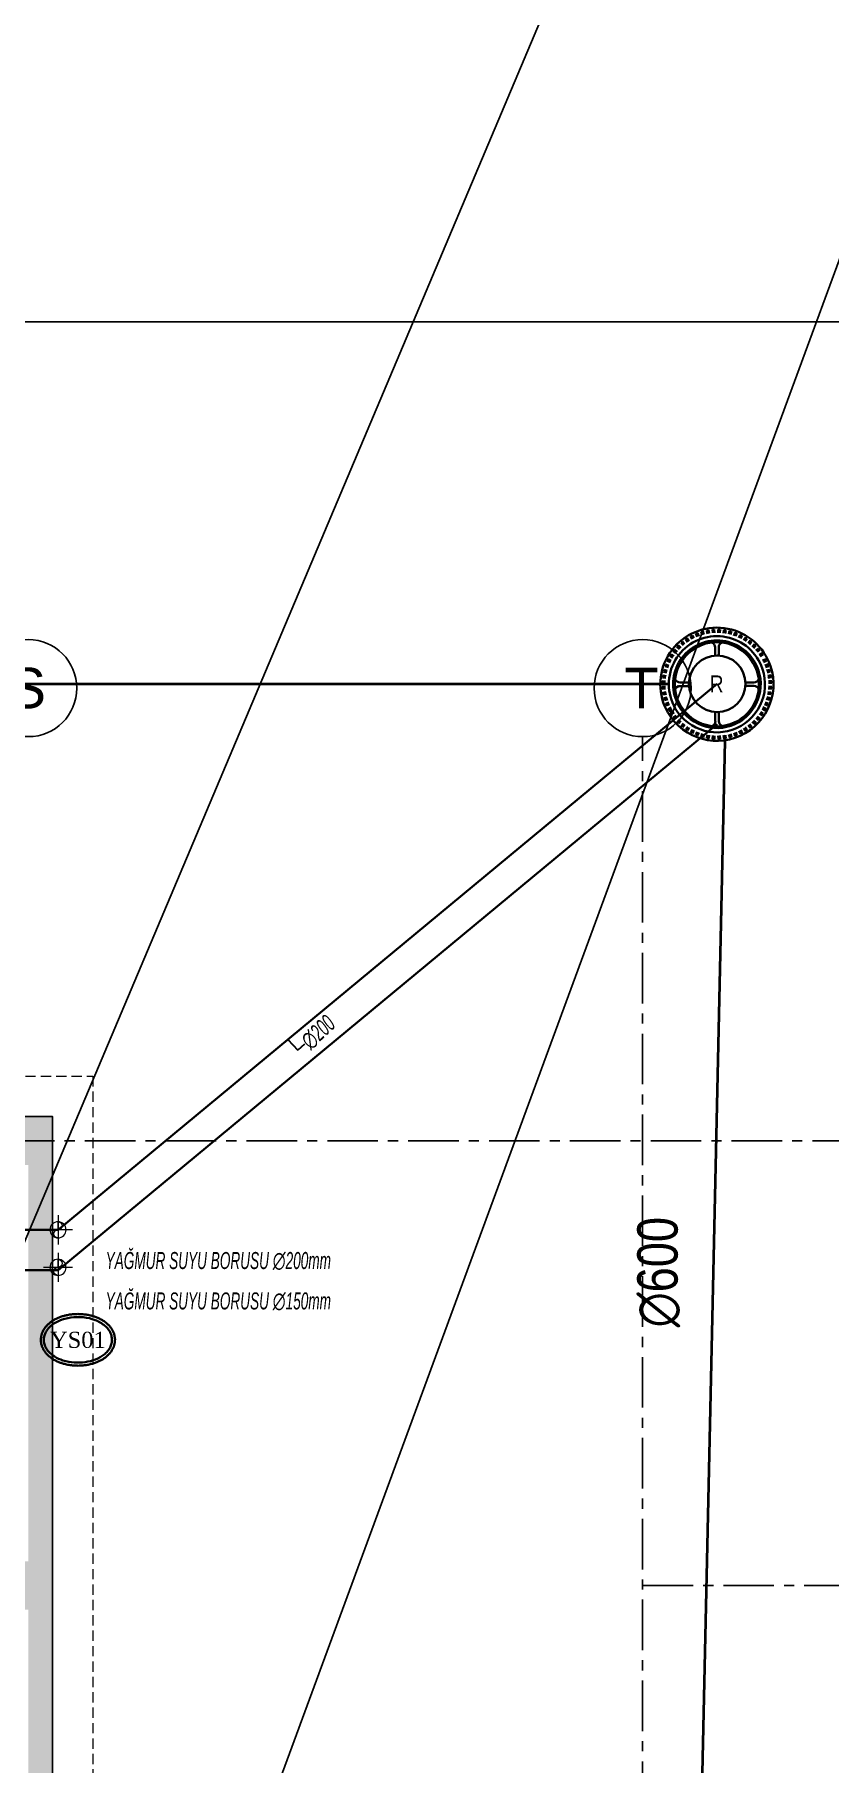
# Model space of a CAD drawing. Header units: millimetres. Extents: x -379292 to 1221486, y 92049 to 447512.
# Drawn here: x 187026 to 196859, y 270418 to 291803 of the extents above; entities that cross this region are included whole.
import ezdxf
from ezdxf.enums import TextEntityAlignment as Align
from ezdxf.lldxf.tags import DXFTag

# ---------------------------------------------------------------- set-up
doc = ezdxf.new("R2010")
doc.units = ezdxf.units.MM
doc.linetypes.add('CENTER', pattern=[2, 1.25, -0.25, 0.25, -0.25])
doc.linetypes.add('HIDDEN', pattern=[9.525, 6.35, -3.175])
for name, color, linetype, lineweight in [('0-KRCN-SHT YAĞMURSUYUBORUSU-100', 3, 'PISSU_LINE50', 35), ('0-KRCN-SHT-KOLADI-YAZIYAĞMURSUYU', 4, 'Continuous', 35), ('0-KRCN-SHT-PİSSU-BORU', 220, 'PISSU_LINE50', 40), ('0-KRCN-SHT-ROGAR', 151, 'Continuous', 35), ('0-KRCN-SHT-YAZI-ÇAP-PİSSU', 41, 'Continuous', 30), ('06_FORMWORK HIDDEN', 252, 'HIDDEN2', 0), ('XREF$0$05_RAIN PIPE', 3, 'Continuous', 9)]:
    doc.layers.add(name, color=color, linetype=linetype, lineweight=lineweight)
for name, color, linetype in [('05_AXIS', 211, 'CENTER'), ('05_AXIS NAME', 7, 'Continuous'), ('05_HATCH CONCRETE', 141, 'Continuous'), ('05_HATCH SOLID-2', 253, 'Continuous')]:
    doc.layers.add(name, color=color, linetype=linetype)
doc.styles.add('MUF', font='isocpeur.ttf')
doc.styles.add('TROMANT', font='arial.ttf', dxfattribs={"width": 0.8})
doc.styles.add('YAZI', font='times.ttf')
doc.styles.add('YAZI-5', font='arial.ttf', dxfattribs={"height": 5})
doc.styles.add('ÇAP-2', font='ARIALNBI.TTF')
tags = doc.linetypes.add('HIDDEN2', pattern=[0.1875, 0.125, -0.0625]).pattern_tags.tags
tags[6:7] = [DXFTag(74, 4), DXFTag(75, 0), DXFTag(340, '0'), DXFTag(46, 0.0), DXFTag(50, 0.0), DXFTag(44, 0.0), DXFTag(45, 0.0)]
tags[4:5] = [DXFTag(74, 4), DXFTag(75, 0), DXFTag(340, '0'), DXFTag(46, 0.0), DXFTag(50, 0.0), DXFTag(44, 0.0), DXFTag(45, 0.0)]
doc.linetypes.add('PISSU_LINE50', pattern='A,50,-10,["C",MUF,S=10,R=0,X=1,Y=-5],0', length=60)

# ---------------------------------------------------------------- blocks, each defined once
blk = doc.blocks.new('AWAKS ADI')
at = {"layer": '05_AXIS NAME', "color": 2}
blk.add_circle((0, 0), 6, dxfattribs=at)
at = {"layer": '05_AXIS NAME', "style": 'YAZI-5'}
blk.add_attdef('AKSADI', text='', height=5, dxfattribs=at).set_placement((0, 0), align=Align.MIDDLE_CENTER)
blk = doc.blocks.new('202_Aks')
at = {"layer": '05_AXIS', "ltscale": 500}
for p, q in [((137900, -182300), (137900, 5000)), ((-5000, 0), (142900, 0)), ((137900, -5500), (142900, -5500))]:
    blk.add_line(p, q, dxfattribs=at)
at = {"layer": '05_AXIS NAME'}
ref = blk.add_blockref('AWAKS ADI', (130300, 5600), dxfattribs=dict(at, xscale=-100, yscale=100, zscale=100))
ref.add_attrib('AKSADI', 'S', dxfattribs={"height": 500, "style": 'YAZI-5'}).set_placement((130286, 5602), align=Align.MIDDLE_CENTER)
ref = blk.add_blockref('AWAKS ADI', (137900, 5600), dxfattribs=dict(at, xscale=-100, yscale=100, zscale=100))
ref.add_attrib('AKSADI', 'T', dxfattribs={"height": 500, "style": 'YAZI-5'}).set_placement((137886, 5602), align=Align.MIDDLE_CENTER)
blk = doc.blocks.new('OtoParkBodrumKatMimari')
at = {"layer": '05_HATCH CONCRETE'}
h = blk.add_hatch(dxfattribs=at)
h.set_pattern_fill('ANSI33', color=8, scale=15, angle=180, style=0)
h.set_pattern_definition([(225, (905000, -3e-07), (67.351921, -67.351921), []), (225, (904932.65, -3e-07), (67.351921, -67.351921), [47.625, -23.8125])])
h.paths.add_polyline_path([(96200, 177300), (96200, 177000), (96800, 177000), (96800, 177300), (104600, 177300), (104600, 177000), (105200, 177000), (105200, 177300), (113000, 177300), (113000, 177000), (113600, 177000), (113600, 177300), (121400, 177300), (121400, 177000), (122000, 177000), (122000, 177300), (127400, 177300), (127400, 177000), (128000, 177000), (128000, 177300), (135000, 177300), (135000, 177000), (135300, 177000), (135300, 172100), (135000, 172100), (135000, 171500), (135300, 171500), (135300, 164100), (135000, 164100), (135000, 163500), (135300, 163500), (135300, 156100), (135000, 156100), (135000, 155500), (135300, 155500), (135300, 148100), (135000, 148100), (135000, 147500), (135300, 147500), (135300, 144600), (135000, 144600), (135000, 144000), (135600, 144000), (135600, 144300), (142600, 144300), (142600, 144000), (142900, 144000), (142900, 140100), (142600, 140100), (142600, 139500), (142900, 139500), (142900, 132100), (142600, 132100), (142600, 131500), (142900, 131500), (142900, 127950), (142600, 127950), (142600, 127350), (142900, 127350), (142900, 124300), (142600, 124300), (142600, 123300), (142900, 123300), (142900, 113800), (142600, 113800), (142600, 112800), (142700, 112800), (142700, 100050), (135550, 100050), (135550, 108100), (135050, 108100), (135050, 83500), (135550, 83500), (135550, 99800), (142700, 99800), (142700, 78800), (142600, 78800), (142600, 77800), (142900, 77800), (142900, 68100), (142600, 68100), (142600, 67500), (143200, 67500), (143200, 144600), (135600, 144600), (135600, 177600), (71000, 177600), (71000, 177000), (71600, 177000), (71600, 177300), (79400, 177300), (79400, 177000), (80000, 177000), (80000, 177300), (87800, 177300), (87800, 177000), (88400, 177000), (88400, 177300)])
at = {"color": 5}
blk.add_lwpolyline([(143200, 67500), (143200, 144600), (135600, 144600), (135600, 177600), (71000, 177600)], dxfattribs=at)
at = {"layer": '05_HATCH SOLID-2', "color": 251, "ltscale": 25}
for points in [[(-8600, 187430), (150500, 187430)], [(150500, -8770), (150500, 187430), (4700, 187430), (4700, 177600), (135600, 177600), (135600, 144600), (143200, 144600), (143200, 59700), (90240, -300), (70300, -300), (63119, 5881)]]:
    blk.add_lwpolyline(points, dxfattribs=at)
at = {"layer": '06_FORMWORK HIDDEN', "linetype": 'HIDDEN', "ltscale": 20}
for p, q in [((4200, 178100), (136100, 178100)), ((136100, 178100), (136100, 145100))]:
    blk.add_line(p, q, dxfattribs=at)
at = {"layer": '05_AXIS'}
blk.add_blockref('202_Aks', (5000, 177300), dxfattribs=at)
blk = doc.blocks.new('G$CD316F46C')
at = {"layer": '0-KRCN-SHT-ROGAR'}
for p, q in [((-13.2, 44), (-14.1, 46.9)), ((-11.7, 44.4), (-12.5, 47.4)), ((-8.6, 45.1), (-9.1, 48.1)), ((-7.1, 45.4), (-7.5, 48.4)), ((-3.9, 45.8), (-4.1, 48.8)), ((-2.3, 45.9), (-2.5, 48.9)), ((0.9, 45.9), (1, 48.9)), ((2.4, 45.8), (2.6, 48.8)), ((5.6, 45.5), (6, 48.5)), ((7.2, 45.3), (7.6, 48.3)), ((10.3, 44.7), (11, 47.6)), ((11.8, 44.3), (12.6, 47.2)), ((14.9, 43.3), (15.9, 46.2)), ((-35.4, 29.3), (-37.7, 31.2)), ((-33.3, 31.7), (-35.5, 33.8)), ((-32.2, 32.8), (-34.3, 35)), ((-29.8, 35), (-31.8, 37.3)), ((-28.6, 36), (-30.5, 38.3)), ((-26.1, 37.9), (-27.8, 40.4)), ((-24.8, 38.7), (-26.4, 41.3)), ((-22, 40.4), (-23.4, 43)), ((-20.6, 41.1), (-22, 43.8)), ((-17.7, 42.4), (-18.9, 45.2)), ((-16.3, 43), (-17.3, 45.8)), ((16.3, 42.8), (17.4, 45.6)), ((19.3, 41.5), (20.6, 44.2)), ((20.7, 40.8), (22, 43.5)), ((23.5, 39.2), (25, 41.8)), ((24.8, 38.4), (26.4, 40.9)), ((27.4, 36.6), (29.2, 38.9)), ((28.6, 35.6), (30.5, 37.9)), ((31, 33.5), (33.1, 35.7)), ((32.1, 32.4), (34.3, 34.5)), ((34.3, 30), (36.6, 32)), ((35.3, 28.8), (37.6, 30.7)), ((-42.8, 16.6), (-45.6, 17.7)), ((-42.2, 18), (-45, 19.2)), ((-40.8, 20.9), (-43.5, 22.3)), ((-40.1, 22.3), (-42.8, 23.8)), ((-39.1, 24.2), (-41.6, 25.7)), ((-38.2, 25.5), (-40.7, 27.1)), ((-36.4, 28.1), (-38.8, 29.9)), ((37.2, 26.2), (39.7, 28)), ((38.1, 25), (40.6, 26.6)), ((39.7, 22.2), (42.3, 23.6)), ((40.4, 20.8), (43.1, 22.2)), ((41.7, 17.9), (44.5, 19.1)), ((42.3, 16.5), (45.1, 17.5)), ((-45.7, 2.7), (-48.7, 2.8)), ((-45.6, 4.2), (-48.6, 4.5)), ((-45.2, 7.4), (-48.2, 7.9)), ((-44.9, 8.9), (-47.9, 9.5)), ((-44.2, 12.1), (-47.1, 12.8)), ((-43.8, 13.5), (-46.7, 14.4)), ((43.3, 13.4), (46.2, 14.3)), ((43.8, 11.9), (46.7, 12.7)), ((44.5, 8.8), (47.4, 9.3)), ((44.7, 7.3), (47.7, 7.7)), ((45.1, 4.1), (48.1, 4.3)), ((45.2, 2.5), (48.2, 2.7)), ((-45.7, -0.6), (-48.7, -0.6)), ((-45.7, -2.1), (-48.7, -2.3)), ((-45.4, -5.3), (-48.4, -5.7)), ((-45.1, -6.8), (-48.1, -7.3)), ((-44.5, -10), (-47.5, -10.7)), ((-44.1, -11.5), (-47, -12.3)), ((-43.2, -14.6), (-46, -15.5)), ((42.6, -14.7), (45.5, -15.7)), ((43.6, -11.6), (46.5, -12.4)), ((44, -10.1), (46.9, -10.8)), ((44.6, -7), (47.6, -7.5)), ((44.8, -5.4), (47.8, -5.8)), ((45.2, -0.7), (48.2, -0.8)), ((45.2, -2.2), (48.2, -2.4)), ((-42.7, -16), (-45.5, -17.1)), ((-41.4, -19), (-44.1, -20.2)), ((-40.7, -20.3), (-43.4, -21.7)), ((-39.1, -23.2), (-41.7, -24.7)), ((-38.3, -24.5), (-40.8, -26.1)), ((-36.5, -27.1), (-38.9, -28.9)), ((-35.5, -28.3), (-37.8, -30.2)), ((34.2, -29.3), (36.5, -31.2)), ((35.2, -28.1), (37.5, -30)), ((37.1, -25.5), (39.6, -27.2)), ((38, -24.2), (40.5, -25.8)), ((40.1, -20.5), (42.8, -21.9)), ((40.8, -19.1), (43.5, -20.4)), ((42.1, -16.1), (44.9, -17.2)), ((-33.4, -30.7), (-35.6, -32.8)), ((-32.3, -31.8), (-34.4, -34)), ((-29.9, -34), (-31.9, -36.3)), ((-28.8, -35), (-30.6, -37.4)), ((-26.2, -36.9), (-27.9, -39.4)), ((-24.9, -37.8), (-26.5, -40.3)), ((-22.1, -39.4), (-23.6, -42.1)), ((-20.8, -40.2), (-22.1, -42.8)), ((-17.8, -41.5), (-19, -44.3)), ((-16.4, -42.1), (-17.5, -44.9)), ((-13.4, -43.1), (-14.2, -46)), ((-11.9, -43.5), (-12.6, -46.4)), ((-8.7, -44.2), (-9.3, -47.2)), ((-7.2, -44.5), (-7.7, -47.5)), ((-4, -44.9), (-4.3, -47.9)), ((-2.5, -45), (-2.6, -48)), ((0.7, -45), (0.8, -48)), ((2.3, -45), (2.5, -48)), ((5.5, -44.7), (5.9, -47.7)), ((7, -44.5), (7.5, -47.4)), ((10.2, -43.8), (10.9, -46.8)), ((11.7, -43.5), (12.5, -46.4)), ((14.7, -42.5), (15.7, -45.3)), ((16.2, -42), (17.3, -44.8)), ((19.1, -40.7), (20.4, -43.4)), ((20.5, -40), (21.9, -42.7)), ((23.3, -38.4), (24.9, -41)), ((24.7, -37.6), (26.3, -40.1)), ((27.3, -35.8), (29.1, -38.2)), ((28.5, -34.8), (30.4, -37.1)), ((30.9, -32.7), (33, -34.9)), ((32, -31.6), (34.2, -33.7))]:
    blk.add_line(p, q, dxfattribs=at)
at = {"layer": '0-KRCN-SHT-ROGAR', "color": 120}
for p, q in [((-1.7, 24.9), (-1.7, 33.1)), ((1.4, 25), (1.4, 33.1)), ((-24.9, 2), (-32.9, 2)), ((24.9, 1.9), (32.4, 1.9)), ((-25, -1.1), (-32.9, -1.1)), ((25, -1.2), (32.4, -1.2)), ((-1.8, -24.9), (-1.8, -32.2)), ((1.3, -25), (1.3, -32.2))]:
    blk.add_line(p, q, dxfattribs=at)
blk.add_circle((0, 0), 25, dxfattribs=at)
at = {"layer": '0-KRCN-SHT-ROGAR'}
for radius, start, end in [(50, 329.911, 149.911), (48.5, 104.6265, 106.5734), (48.5, 98.6265, 100.5734), (48.5, 92.6265, 94.5734), (48.5, 86.6265, 88.5734), (48.5, 80.6265, 82.5734), (48.5, 74.6265, 76.5734), (48.5, 68.6265, 70.5734), (48.5, 140.6265, 142.5734), (42.5, 329.911, 149.911), (48.5, 134.6265, 136.5734), (48.5, 128.6265, 130.5734), (48.5, 122.6265, 124.5734), (48.5, 116.6265, 118.5734), (48.5, 110.6265, 112.5734), (48.5, 62.6265, 64.5734), (48.5, 56.6265, 58.5734), (48.5, 50.6265, 52.5734), (48.5, 44.6265, 46.5734), (48.5, 38.6265, 40.5734), (50, 149.911, 329.911), (48.5, 157.2486, 159.1955), (48.5, 151.2486, 153.1955), (42.5, 149.911, 329.911), (48.5, 146.6265, 148.5734), (38.7, 149.911, 329.911), (37.2, 149.911, 329.911), (48.5, 32.6265, 34.5734), (48.5, 26.6265, 28.5734), (48.5, 20.6265, 22.5734), (48.5, 175.2486, 177.1955), (48.5, 169.2486, 171.1955), (48.5, 163.2486, 165.1955), (48.5, 14.6265, 16.5734), (48.5, 8.6265, 10.5734), (48.5, 2.6265, 4.5734), (48.5, 181.2486, 183.1955), (48.5, 187.2486, 189.1955), (48.5, 193.2486, 195.1955), (48.5, 344.6265, 346.5734), (48.5, 350.6265, 352.5734), (48.5, 356.6265, 358.5734), (48.5, 199.2486, 201.1955), (48.5, 205.2486, 207.1955), (48.5, 211.2486, 213.1955), (48.5, 217.2486, 219.1955), (48.5, 319.2486, 321.1955), (48.5, 325.2486, 327.1955), (48.5, 332.6265, 334.5734), (48.5, 338.6265, 340.5734), (48.5, 223.2486, 225.1955), (48.5, 229.2486, 231.1955), (48.5, 235.2486, 237.1955), (48.5, 241.2486, 243.1955), (48.5, 247.2486, 249.1955), (48.5, 289.2486, 291.1955), (48.5, 295.2486, 297.1955), (48.5, 301.2486, 303.1955), (48.5, 307.2486, 309.1955), (48.5, 313.2486, 315.1955), (48.5, 253.2486, 255.1955), (48.5, 259.2486, 261.1955), (48.5, 265.2486, 267.1955), (48.5, 271.2486, 273.1955), (48.5, 277.2486, 279.1955), (48.5, 283.2486, 285.1955)]:
    blk.add_arc((-0.3, 0.4), radius, start, end, dxfattribs=at)
at = {"layer": '0-KRCN-SHT-ROGAR', "color": 120}
for centre, radius, start, end in [((-0.3, 0.4), 38.7, 329.911, 149.911), ((-0.3, 0.4), 37.2, 329.911, 149.911), ((-6.2, 33.1), 4.52, 359.911, 71.7708), ((5.9, 33), 4.52, 108.3327, 179.911), ((-32.9, 6.5), 4.52, 198.0512, 269.911), ((32.4, 6.4), 4.52, 269.911, 341.7708), ((-32.9, -5.6), 4.52, 89.911, 161.4893), ((32.4, -5.7), 4.52, 18.3327, 89.911), ((-6.3, -32.2), 4.52, 288.0512, 359.911), ((5.8, -32.2), 4.52, 179.911, 251.4893)]:
    blk.add_arc(centre, radius, start, end, dxfattribs=at)
blk = doc.blocks.new('XREF$0$YIB125')
at = {"layer": 'XREF$0$05_RAIN PIPE'}
for p, q in [((-112.5, 0), (112.5, 0)), ((0, 112.5), (0, -112.5)), ((0, 0), (0, 62.5))]:
    blk.add_line(p, q, dxfattribs=at)
blk.add_circle((0, 0), 62.5, dxfattribs=at)
for centre, start, end in [((0, 31.25), 90, 270), ((0, -31.25), 270, 90)]:
    blk.add_arc(centre, 31.25, start, end, dxfattribs=at)
blk = doc.blocks.new('G$CD1210CBB')
at = {"layer": 'XREF$0$05_RAIN PIPE', "xscale": -0.08000000000000002, "yscale": 0.08000000000000002, "zscale": 0.08000000000000002}
blk.add_blockref('XREF$0$YIB125', (-9, 0), dxfattribs=at)
blk = doc.blocks.new('A$Cbceac246')
at = {"layer": '0-KRCN-SHT YAĞMURSUYUBORUSU-100'}
for p, q in [((6536.8, 17590, 0), (7352.3, 18265.4)), ((6536.8, 17540, 0), (7352.3, 18215.4)), ((2500.1, 17590, 0), (6536.8, 17590, 0)), ((5810.1, 17540, 0), (6536.8, 17540, 0))]:
    blk.add_line(p, q, dxfattribs=at)
at = {"layer": '0-KRCN-SHT-KOLADI-YAZIYAĞMURSUYU', "color": 2, "linetype": 'Continuous'}
for points, knots in [([(6515.6, 17453.9, 0), (6515.6, 17453.7, 0), (6515.6, 17452.9, 0), (6515.7, 17451.5, 0), (6515.9, 17449.9, 0), (6516.2, 17448.4, 0), (6516.6, 17447, 0), (6517.1, 17445.5, 0), (6517.7, 17444, 0), (6518.3, 17442.9, 0), (6518.8, 17441.8, 0), (6519.5, 17440.7, 0), (6520.4, 17439.4, 0), (6521.4, 17437.9, 0), (6522.6, 17436.6, 0), (6523.8, 17435.3, 0), (6525.2, 17434, 0), (6526.7, 17432.7, 0), (6528.4, 17431.4, 0), (6530.1, 17430.3, 0), (6531.7, 17429.3, 0), (6533.4, 17428.4, 0), (6535.2, 17427.5, 0), (6536.9, 17426.7, 0), (6538.8, 17425.9, 0), (6540.6, 17425.3, 0), (6542.5, 17424.6, 0), (6544.8, 17424, 0), (6547.4, 17423.4, 0), (6550.4, 17422.8, 0), (6553.5, 17422.4, 0), (6556.2, 17422.1, 0), (6559, 17422, 0), (6561.8, 17421.9, 0), (6564.9, 17422, 0), (6568, 17422.2, 0), (6570.4, 17422.5, 0), (6572.7, 17422.9, 0), (6575.1, 17423.3, 0), (6578, 17424, 0), (6580.6, 17424.7, 0), (6582.8, 17425.5, 0), (6584.7, 17426.2, 0), (6586.5, 17426.9, 0), (6588.3, 17427.8, 0), (6590, 17428.6, 0), (6591.7, 17429.6, 0), (6593.3, 17430.6, 0), (6594.8, 17431.7, 0), (6595.9, 17432.6, 0), (6597.1, 17433.5, 0), (6598.3, 17434.6, 0), (6599.7, 17436, 0), (6600.7, 17437.1, 0), (6601.7, 17438.3, 0), (6602.6, 17439.5, 0), (6603.6, 17441.1, 0), (6604.4, 17442.4, 0), (6605, 17443.8, 0), (6605.7, 17445.2, 0), (6606.3, 17446.9, 0), (6606.7, 17448.6, 0), (6607, 17450.3, 0), (6607.2, 17452, 0), (6607.3, 17453.7, 0), (6607.3, 17455.1, 0), (6607.2, 17456.5, 0), (6606.9, 17458, 0), (6606.5, 17459.8, 0), (6606.1, 17461.4, 0), (6605.5, 17462.8, 0), (6605, 17464.2, 0), (6604.2, 17465.7, 0), (6603.3, 17467.2, 0), (6602.6, 17468.3, 0), (6601.8, 17469.3, 0), (6601, 17470.4, 0), (6599.9, 17471.6, 0), (6598.6, 17473, 0), (6597.1, 17474.3, 0), (6595.4, 17475.7, 0), (6593.6, 17476.9, 0), (6591.8, 17478.1, 0), (6590, 17479.1, 0), (6588, 17480.1, 0), (6586, 17481, 0), (6584, 17481.9, 0), (6581.9, 17482.6, 0), (6579.7, 17483.3, 0), (6577.5, 17483.9, 0), (6575.3, 17484.4, 0), (6573.1, 17484.9, 0), (6570.8, 17485.2, 0), (6568.5, 17485.5, 0), (6566.1, 17485.7, 0), (6563.8, 17485.8, 0), (6561.5, 17485.9, 0), (6559.2, 17485.8, 0), (6556.8, 17485.7, 0), (6554.5, 17485.5, 0), (6552.2, 17485.2, 0), (6549.9, 17484.9, 0), (6547.7, 17484.4, 0), (6545.4, 17483.9, 0), (6543.3, 17483.3, 0), (6541.1, 17482.7, 0), (6539, 17481.9, 0), (6537.1, 17481.2, 0), (6535.3, 17480.3, 0), (6533.5, 17479.4, 0), (6531.5, 17478.3, 0), (6529.6, 17477.2, 0), (6528.2, 17476.2, 0), (6526.8, 17475.1, 0), (6525.5, 17474, 0), (6523.8, 17472.5, 0), (6522.5, 17471.1, 0), (6521.4, 17469.8, 0), (6520.5, 17468.6, 0), (6519.6, 17467.3, 0), (6518.7, 17465.8, 0), (6517.9, 17464.2, 0), (6517.2, 17462.6, 0), (6516.6, 17461, 0), (6516.2, 17459.5, 0), (6516, 17458.2, 0), (6515.8, 17456.9, 0), (6515.6, 17455.4, 0), (6515.6, 17454.4, 0), (6515.6, 17453.9, 0)], [0, 0, 0, 0, 1.213393, 2.424731, 3.634899, 4.23988, 5.747854, 7.250616, 8.45036, 9.945499, 11.437135, 12.629243, 13.798133, 14.967487, 16.724402, 18.487549, 20.259158, 20.851938, 22.638147, 24.438355, 26.253745, 28.085062, 29.315033, 31.087836, 32.875439, 34.677188, 36.492212, 38.31946, 40.157727, 42.005688, 43.861689, 45.72323, 47.588513, 49.455685, 51.32287, 53.188197, 55.049829, 56.905238, 58.75253, 60.590234, 62.41697, 64.23149, 66.032702, 67.819704, 69.591161, 71.34787, 73.089893, 74.817612, 76.531756, 78.233427, 79.924117, 81.731887, 83.083349, 84.432203, 85.779805, 86.229051, 87.578464, 88.928884, 90.281448, 91.637578, 92.544576, 94.028807, 95.515086, 97.004987, 97.752009, 98.872791, 100.364346, 101.854398, 102.972015, 104.457375, 105.937166, 107.4132, 108.150387, 109.620499, 111.087894, 112.554447, 113.28797, 114.75558, 116.226469, 118.071935, 118.442214, 119.949008, 121.464895, 122.990853, 124.527619, 126.075699, 127.635384, 129.206763, 130.790449, 132.385639, 134.798636, 137.233957, 139.688759, 140.510874, 142.98603, 145.47066, 147.960441, 150.450946, 152.109582, 154.590556, 157.059241, 159.511881, 161.945025, 163.554876, 165.153439, 166.740617, 168.316109, 169.879765, 171.431605, 172.971836, 174.500865, 176.169212, 177.827074, 179.475797, 181.117169, 182.208516, 183.921005, 185.204671, 186.488807, 187.774709, 188.204048, 189.495096, 190.787871, 192.083344, 193.382693, 194.251852, 195.702571, 197.154698, 197.639423, 197.639423, 197.639423, 197.639423]), ([(6519.3, 17453.9, 0), (6519.3, 17452.7, 0), (6519.4, 17451.5, 0), (6520, 17448.2, 0), (6520.8, 17446.2, 0), (6522.7, 17442.4, 0), (6524, 17440.6, 0), (6527.4, 17436.9, 0), (6529.6, 17435.1, 0), (6535.6, 17431.3, 0), (6539.4, 17429.5, 0), (6547.8, 17427, 0), (6552.3, 17426.2, 0), (6561.4, 17425.5, 0), (6566, 17425.7, 0), (6575, 17427, 0), (6579.3, 17428.1, 0), (6587.3, 17431.3, 0), (6590.9, 17433.3, 0), (6595.5, 17437, 0), (6596.8, 17438.3, 0), (6599.3, 17441.2, 0), (6600.3, 17442.8, 0), (6602, 17446, 0), (6602.7, 17447.8, 0), (6603.4, 17451.3, 0), (6603.6, 17453.2, 0), (6603.4, 17456.8, 0), (6603, 17458.6, 0), (6601.7, 17462.5, 0), (6600.7, 17464.5, 0), (6598, 17468.2, 0), (6596.4, 17469.9, 0), (6591.2, 17474.3, 0), (6587.1, 17476.6, 0), (6578.1, 17480.1, 0), (6573.2, 17481.2, 0), (6563, 17482.3, 0), (6557.8, 17482.2, 0), (6547.7, 17480.8, 0), (6542.8, 17479.5, 0), (6535.4, 17476.3, 0), (6532.5, 17474.7, 0), (6527.5, 17471, 0), (6525.3, 17468.8, 0), (6522.7, 17465.2, 0), (6521.9, 17463.9, 0), (6520.7, 17461.2, 0), (6520.2, 17459.8, 0), (6519.5, 17456.9, 0), (6519.3, 17455.4, 0), (6519.3, 17453.9, 0)], [0, 0, 0, 0, 0.138649, 0.138649, 0.277299, 0.277299, 0.415948, 0.415948, 0.688121, 0.688121, 0.960294, 0.960294, 1.349663, 1.349663, 1.739033, 1.739033, 2.128402, 2.128402, 2.517772, 2.517772, 2.726912, 2.726912, 2.936053, 2.936053, 3.106711, 3.106711, 3.27737, 3.27737, 3.448028, 3.448028, 3.618687, 3.618687, 3.789345, 3.789345, 4.135575, 4.135575, 4.481804, 4.481804, 4.828034, 4.828034, 5.174263, 5.174263, 5.520493, 5.520493, 5.774104, 5.774104, 5.97328, 5.97328, 6.172456, 6.172456, 6.283185, 6.283185, 6.283185, 6.283185])]:
    blk.add_open_spline(points, degree=3, knots=knots, dxfattribs=at)
at = {"layer": '0-KRCN-SHT-PİSSU-BORU', "color": 5, "ltscale": 2}
for p, q in [((7293.1, 18264.8), (4360, 18265)), ((7330.4, 16746.9), (7361.9, 18194.4))]:
    blk.add_line(p, q, dxfattribs=at)
at = {"layer": '0-KRCN-SHT-YAZI-ÇAP-PİSSU', "linetype": 'Continuous'}
for p in [(6821.1, 17825.5, 0), (6841.7, 17819.7, 0), (6841.7, 17819.7, 0)]:
    blk.add_line(p, (6833.4, 17812.1, 0), dxfattribs=at)
at = {"layer": '0-KRCN-SHT-PİSSU-BORU', "xscale": 2, "yscale": 2, "zscale": 2}
for p in [(6554.8, 17590, 0), (6554.8, 17543.5, 0)]:
    blk.add_blockref('G$CD1210CBB', p, dxfattribs=at)
at = {"layer": '0-KRCN-SHT-ROGAR', "xscale": -1.4, "yscale": 1.4, "zscale": 1.4, "rotation": 180}
blk.add_blockref('G$CD316F46C', (7352.3, 18265.4), dxfattribs=at)
at = {"layer": '0-KRCN-SHT-KOLADI-YAZIYAĞMURSUYU', "linetype": 'Continuous', "style": 'ÇAP-2', "width": 0.7}
for s, p in [('YAĞMUR SUYU BORUSU ∅200mm', (6595.7, 17541.5, 0)), ('YAĞMUR SUYU BORUSU ∅150mm', (6595.7, 17491.5, 0))]:
    blk.add_text(s, height=21, dxfattribs=at).set_placement(p)
at = {"layer": '0-KRCN-SHT-KOLADI-YAZIYAĞMURSUYU', "color": 2, "style": 'YAZI'}
blk.add_text('YS01', height=20, dxfattribs=at).set_placement((6561.4, 17453.9, 0), align=Align.MIDDLE)
at = {"layer": '0-KRCN-SHT-ROGAR', "style": 'TROMANT', "width": 0.8}
blk.add_text('R', height=21, dxfattribs=at).set_placement((7351.6, 18265.2), align=Align.MIDDLE)
blk.add_text('∅600', height=50, rotation=90, dxfattribs=at).set_placement((7279.4, 17537.6), align=Align.MIDDLE)
at = {"layer": '0-KRCN-SHT-YAZI-ÇAP-PİSSU', "linetype": 'Continuous', "style": 'ÇAP-2', "width": 0.7}
blk.add_text('∅200', height=21, rotation=42.7666, dxfattribs=at).set_placement((6842.1, 17819.8, 0), align=Align.MIDDLE_LEFT)

msp = doc.modelspace()

# ---------------------------------------------------------------- block references
at = {"color": 8}
msp.add_blockref('OtoParkBodrumKatMimari', (51648, 100818.8), dxfattribs=at)

# ---------------------------------------------------------------- next in the draw order: linework, layer by layer
at = {"color": 3}
for p, q in [((181568.9, 247150.1), (230472.9, 380018.7)), ((230472.9, 380018.7), (182148, 265618.8))]:
    msp.add_line(p, q, dxfattribs=at)

# ---------------------------------------------------------------- next in the draw order: block references
at = {"color": 30, "xscale": 10, "yscale": 10, "zscale": 10}
msp.add_blockref('A$Cbceac246', (121948, 101118.8), dxfattribs=at)

doc.saveas('drawing.dxf')
